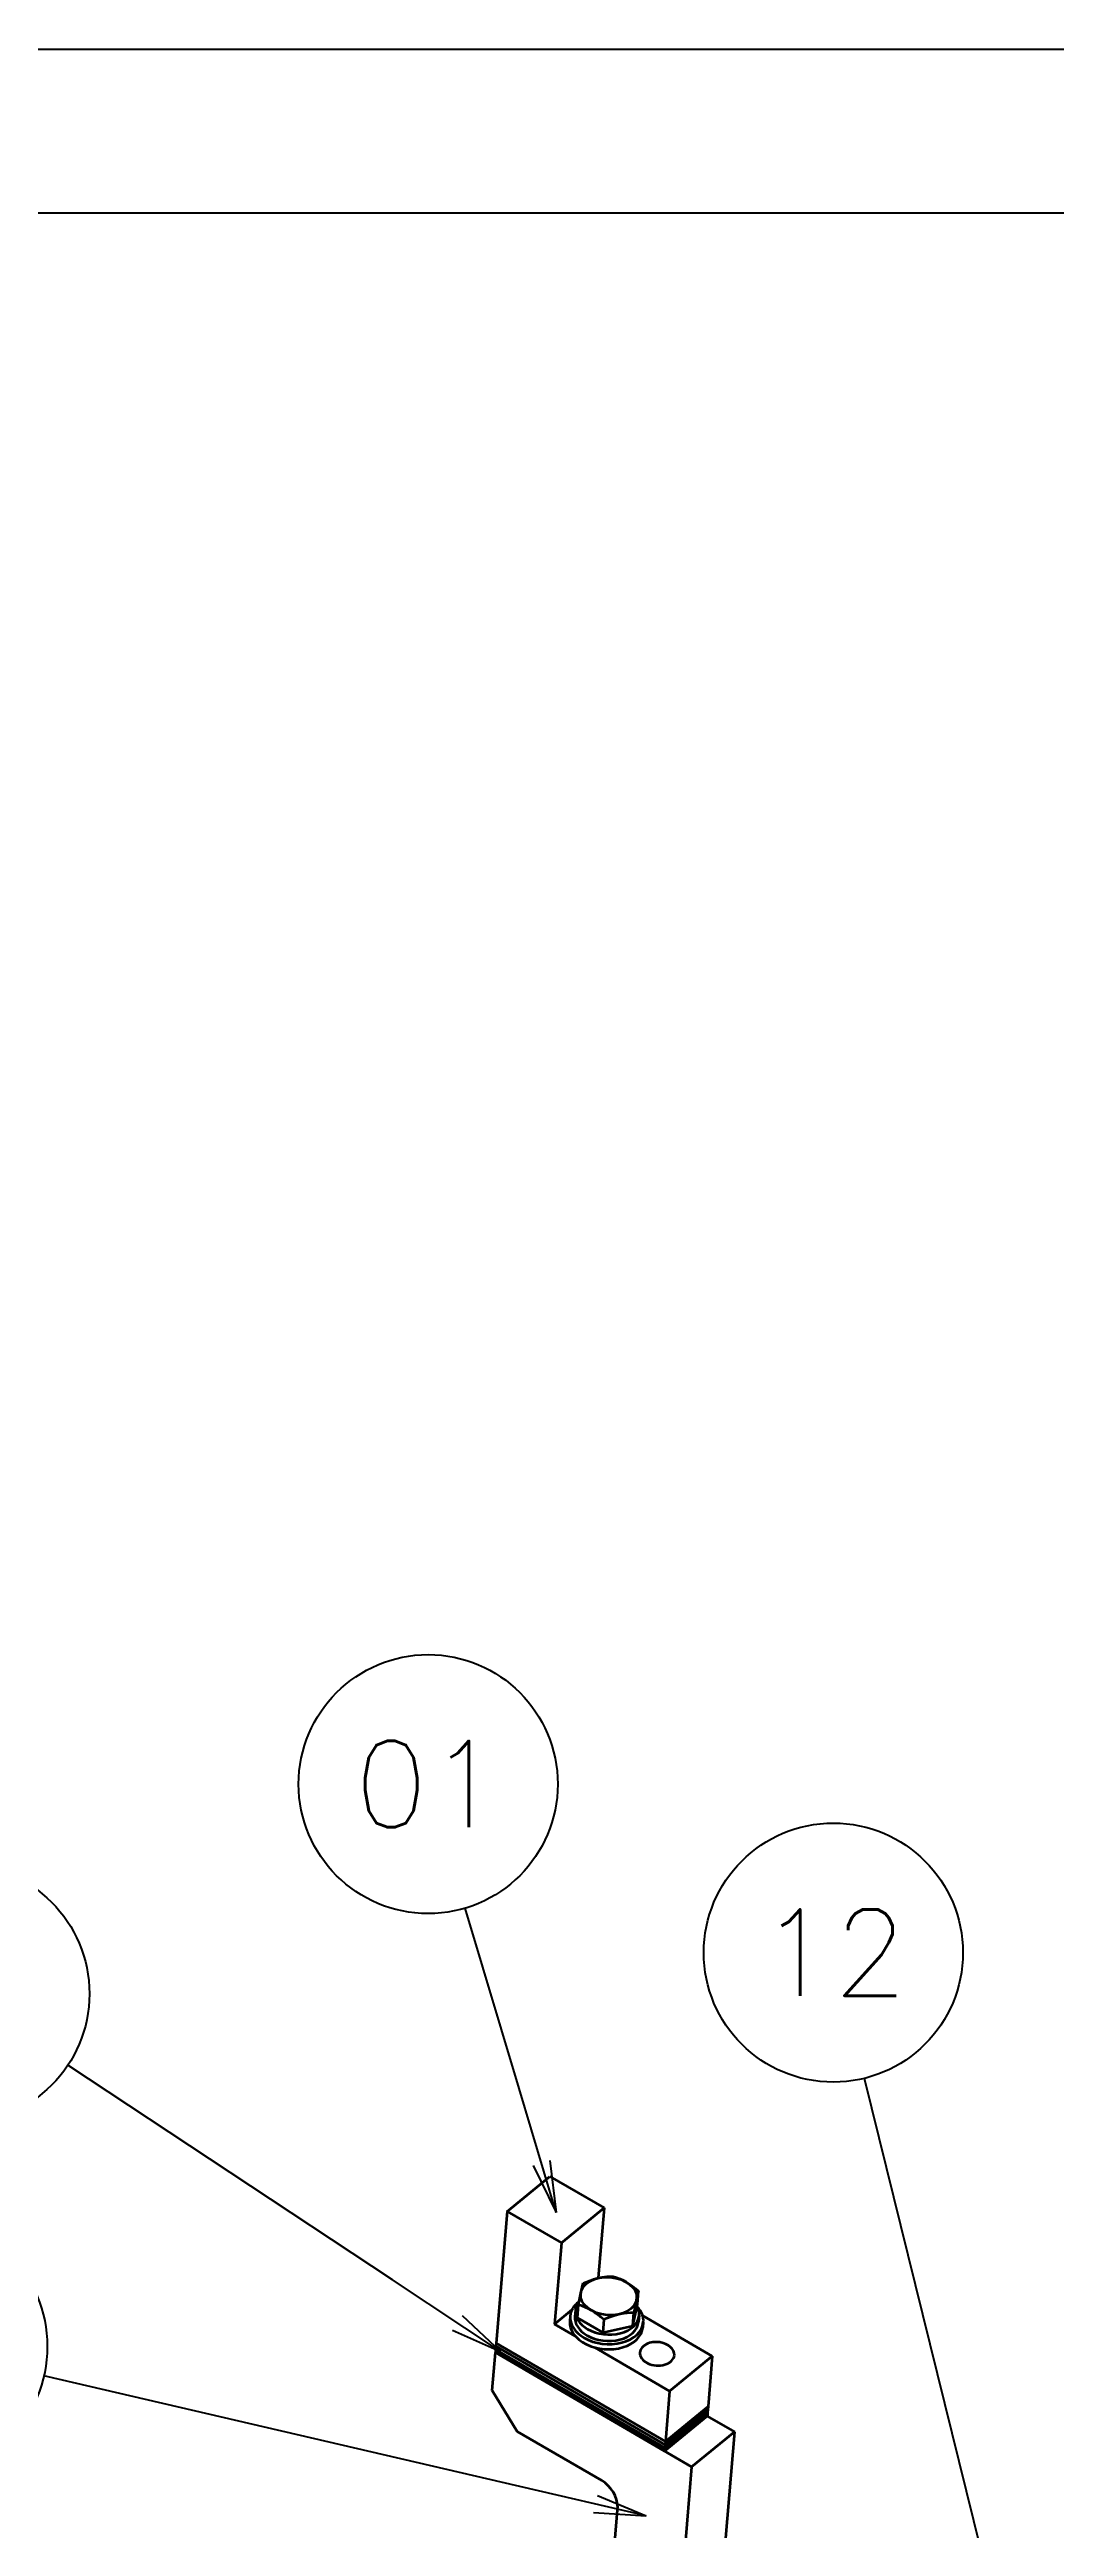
# Model space of a CAD drawing. Header units: millimetres. Extents: x 5606 to 13175, y -3239 to -2051.
# Drawn here: x 6617 to 6849, y -2625 to -2051 of the extents above; entities that cross this region are included whole.
import ezdxf
from ezdxf.enums import TextEntityAlignment as Align

# ---------------------------------------------------------------- set-up
doc = ezdxf.new("R2010")
doc.units = ezdxf.units.MM
doc.layers.add('title_frame', color=7, linetype='Continuous')
doc.layers.add('word_dim', color=253, linetype='Continuous')
doc.styles.get("Standard").update_dxf_attribs({"font": 'romans.shx', "bigfont": 'bigfont.shx'})
doc.dimstyles.new('RS1-4', dxfattribs={"dimscale": 4, "dimtxt": 3.5, "dimasz": 3, "dimexe": 1, "dimexo": 0, "dimgap": 1, "dimtad": 3, "dimdsep": 46, "dimtxsty": 'Standard', "dimblk1": 'OPEN', "dimblk2": 'OPEN', "dimsah": 1, "dimcen": 0, "dimclrd": 256, "dimclre": 256, "dimclrt": 3, "dimadec": 0, "dimazin": 0, "dimtfac": 1, "dimtmove": 0, "dimatfit": 3, "dimldrblk": 'OPEN', "dimfxl": 0, "dimtolj": 1, "dimtzin": 0, "dimarcsym": 0})

# ---------------------------------------------------------------- blocks, each defined once
blk = doc.blocks.new('A$C25B35021')
at = {"color": 7, "lineweight": 35, "ltscale": 0.319559}
for p, q in [((-201.92, 97.1), (-192.04, 105.2)), ((-154.41, 63.59), (-164.29, 55.48)), ((-155.55, 50.06), (-165.43, 41.95)), ((-155.55, 50.06), (-165.43, 41.95)), ((-155.45, 51.16), (-165.34, 43.05)), ((-155.45, 51.16), (-165.34, 43.05))]:
    blk.add_line(p, q, dxfattribs=at)
at = {"color": 7, "lineweight": 35, "ltscale": 0.36289}
blk.add_line((-192.04, 105.2), (-179.49, 97.9), dxfattribs=at)
at = {"color": 7, "lineweight": 35, "ltscale": 0.319558}
for p, q in [((-189.37, 89.79), (-179.49, 97.9)), ((-155.52, 50.42), (-165.4, 42.32)), ((-155.52, 50.42), (-165.4, 42.32))]:
    blk.add_line(p, q, dxfattribs=at)
at = {"color": 7, "lineweight": 35, "ltscale": 0.407461}
blk.add_line((-179.49, 97.9), (-180.86, 81.66), dxfattribs=at)
at = {"color": 7, "lineweight": 35}
for p, q in [((-201.92, 97.1), (-204.48, 66.6)), ((-204.66, 64.4), (-159.19, 37.93)), ((-165.46, 41.58), (-204.66, 64.4)), ((-165.43, 41.95), (-204.63, 64.77)), ((-165.43, 41.95), (-204.63, 64.77)), ((-165.4, 42.32), (-204.6, 65.13)), ((-165.4, 42.32), (-204.6, 65.13)), ((-165.34, 43.05), (-204.54, 65.87)), ((-165.34, 43.05), (-204.54, 65.87)), ((-204.48, 66.6), (-165.27, 43.78)), ((-165.27, 43.78), (-204.48, 66.6)), ((-164.29, 55.48), (-181.64, 65.58)), ((-199.62, 46.12), (-180.01, 34.72)), ((-149.3, 46.04), (-153.29, -1.5)), ((-159.19, 37.93), (-163.17, -9.61)), ((-176.4, 28.78), (-183.15, -51.68))]:
    blk.add_line(p, q, dxfattribs=at)
at = {"color": 7, "lineweight": 35, "ltscale": 0.362892}
blk.add_line((-201.92, 97.1), (-189.37, 89.79), dxfattribs=at)
at = {"color": 7, "lineweight": 35, "ltscale": 0.47157}
blk.add_line((-189.37, 89.79), (-190.95, 71), dxfattribs=at)
at = {"color": 7, "lineweight": 35, "ltscale": 0.075567}
for p, q in [((-185.66, 72.44), (-185.4, 75.45)), ((-171.74, 75.6), (-171.48, 78.61)), ((-179.51, 72.02), (-179.77, 69.01)), ((-172.81, 70.59), (-172.56, 73.6))]:
    blk.add_line(p, q, dxfattribs=at)
at = {"color": 7, "lineweight": 35, "ltscale": 0.127986}
blk.add_line((-172.81, 70.59), (-171.74, 75.6), dxfattribs=at)
at = {"color": 7, "lineweight": 35, "ltscale": 0.131224}
blk.add_line((-190.95, 71), (-186.89, 74.33), dxfattribs=at)
at = {"color": 7, "lineweight": 35, "ltscale": 0.13902}
blk.add_line((-186.15, 68.2), (-190.95, 71), dxfattribs=at)
at = {"color": 7, "lineweight": 35, "ltscale": 0.029358}
for p, q in [((-187.33, 72.83), (-187.42, 71.65)), ((-170.39, 71.4), (-170.48, 70.23))]:
    blk.add_line(p, q, dxfattribs=at)
at = {"color": 7, "lineweight": 35, "ltscale": 0.036698}
for p, q in [((-186.11, 74.2), (-186.23, 72.73)), ((-171.36, 72.96), (-171.48, 71.5))]:
    blk.add_line(p, q, dxfattribs=at)
at = {"color": 7, "lineweight": 35, "ltscale": 0.170408}
blk.add_line((-185.66, 72.44), (-179.77, 69.01), dxfattribs=at)
at = {"color": 7, "lineweight": 35, "ltscale": 0.178329}
blk.add_line((-179.77, 69.01), (-172.81, 70.59), dxfattribs=at)
at = {"color": 7, "lineweight": 35, "ltscale": 0.467537}
blk.add_line((-154.41, 63.59), (-170.57, 73), dxfattribs=at)
at = {"color": 7, "lineweight": 35, "ltscale": 0.220188}
blk.add_line((-205.4, 55.63), (-204.66, 64.4), dxfattribs=at)
at = {"color": 7, "lineweight": 35, "ltscale": 0.009174}
for p, q in [((-204.63, 64.77), (-204.66, 64.4)), ((-155.55, 50.06), (-155.58, 49.69)), ((-155.52, 50.42), (-155.55, 50.06)), ((-165.4, 42.32), (-165.43, 41.95))]:
    blk.add_line(p, q, dxfattribs=at)
at = {"color": 7, "lineweight": 35, "ltscale": 0.009175}
for p, q in [((-204.6, 65.13), (-204.63, 64.77)), ((-165.43, 41.95), (-165.46, 41.58))]:
    blk.add_line(p, q, dxfattribs=at)
at = {"color": 7, "lineweight": 35, "ltscale": 0.018349}
for p, q in [((-204.54, 65.87), (-204.6, 65.13)), ((-204.48, 66.6), (-204.54, 65.87)), ((-155.45, 51.16), (-155.52, 50.42)), ((-165.34, 43.05), (-165.4, 42.32)), ((-165.27, 43.78), (-165.34, 43.05))]:
    blk.add_line(p, q, dxfattribs=at)
at = {"color": 7, "lineweight": 35, "ltscale": 0.293584}
blk.add_line((-154.41, 63.59), (-155.39, 51.89), dxfattribs=at)
at = {"color": 7, "lineweight": 35, "ltscale": 0.278076}
blk.add_line((-205.4, 55.63), (-199.62, 46.12), dxfattribs=at)
at = {"color": 7, "lineweight": 35, "ltscale": 0.293585}
blk.add_line((-164.29, 55.48), (-165.27, 43.78), dxfattribs=at)
at = {"color": 7, "lineweight": 35, "ltscale": 0.31956}
for p, q in [((-155.39, 51.89), (-165.27, 43.78)), ((-155.39, 51.89), (-165.27, 43.78)), ((-155.58, 49.69), (-165.46, 41.58)), ((-159.19, 37.93), (-149.3, 46.04))]:
    blk.add_line(p, q, dxfattribs=at)
at = {"color": 7, "lineweight": 35, "ltscale": 0.01835}
blk.add_line((-155.39, 51.89), (-155.45, 51.16), dxfattribs=at)
at = {"color": 7, "lineweight": 35, "ltscale": 0.181444}
blk.add_line((-155.58, 49.69), (-149.3, 46.04), dxfattribs=at)
at = {"color": 7, "lineweight": 35}
for points in [[(-185.4, 75.45), (-184.87, 78.18), (-184.33, 80.45)], [(-184.33, 80.45), (-182.72, 81.11), (-181.9, 81.38), (-181.09, 81.61), (-179.93, 81.84), (-178.79, 81.98), (-177.37, 82.04)], [(-177.37, 82.04), (-176.58, 81.77), (-175.78, 81.45), (-175.09, 81.13), (-174.39, 80.75)], [(-174.39, 80.75), (-173.65, 80.28), (-172.91, 79.77), (-172.19, 79.2), (-171.48, 78.61)], [(-182.42, 74.16), (-183.12, 74.54), (-183.81, 74.86), (-184.61, 75.18), (-185.4, 75.45)], [(-171.48, 78.61), (-171.94, 76.72), (-172.56, 73.6)], [(-179.51, 72.02), (-180.22, 72.62), (-180.94, 73.18), (-181.68, 73.7), (-182.42, 74.16)], [(-172.56, 73.6), (-173.33, 73.59), (-174.12, 73.53), (-174.92, 73.44), (-175.73, 73.29), (-176.89, 73), (-178.05, 72.62), (-179.51, 72.02)]]:
    blk.add_lwpolyline(points, dxfattribs=at)
for centre, major_axis, ratio, start_param, end_param in [((-178.41, 77.45), (-6.48, 0.54), 0.679191, 4.102096402420749, 10.38528170959441), ((-178.86, 72.11), (-8.47, 0.71), 0.679191, 5.636427, 6.283173), ((-178.73, 73.58), (7.37, -0.62), 0.679191, 2.711109, 3.14158), ((-178.73, 73.58), (7.37, -0.62), 0.679191, 6.283173, 6.709437), ((-178.86, 72.11), (-8.47, 0.71), 0.679191, 3.14158, 3.787937), ((-178.95, 70.94), (-8.47, 0.71), 0.679191, 6.283173, 9.424766), ((-178.86, 72.11), (-8.47, 0.71), 0.679191, 6.283173, 7.243689), ((-178.86, 72.11), (-7.37, 0.62), 0.679191, 6.283173, 7.243689), ((-178.73, 73.58), (7.37, -0.62), 0.679191, 3.14158, 4.102096), ((-178.86, 72.11), (-8.47, 0.71), 0.679191, 0.960504, 3.14158), ((-178.86, 72.11), (-7.37, 0.62), 0.679191, 0.960504, 3.14158), ((-178.73, 73.58), (7.37, -0.62), 0.679191, 4.102096, 6.283173), ((-167.19, 64.1), (3.99, -0.33), 0.679191, 3.141627, 6.28322), ((-167.19, 64.1), (3.99, -0.33), 0.679191, 1.460504, 3.141627), ((-167.19, 64.1), (3.99, -0.33), 0.679191, 0.000035, 1.460504), ((-180.32, 31.06), (3.17, -3.87), 0.601467, 0.554507, 2.125303)]:
    blk.add_ellipse(centre, major_axis=major_axis, ratio=ratio, start_param=start_param, end_param=end_param, dxfattribs=at)
blk = doc.blocks.new('aa1')
for p, q in [((0, 0), (-1, 0)), ((-0.4, 0.067), (0, 0)), ((-0.4, -0.067), (0, 0))]:
    blk.add_line(p, q)
blk = doc.blocks.new('aa2')
blk.add_circle((0, 0), 1)
blk = doc.blocks.new('*D268')
at = {"layer": 'DEFPOINTS', "color": 0, "linetype": 'Continuous', "ltscale": 2}
for p in [(6704.91, -2453), (6704.91, -2453), (6734.56, -2552.24)]:
    blk.add_point(p, dxfattribs=at)
at = {"layer": 'word_dim', "linetype": 'Continuous', "lineweight": -2, "ltscale": 2}
blk.add_line((6725.97, -2523.49), (6713.5, -2481.74), dxfattribs=at)
at = {"layer": 'word_dim', "linetype": 'Continuous', "lineweight": -2, "ltscale": 2, "xscale": 30, "yscale": 30, "zscale": 30}
for name, p, rotation in [('aa2', (6704.91, -2453), 106.6352404666087), ('aa1', (6734.56, -2552.24), 286.6352404666087)]:
    blk.add_blockref(name, p, dxfattribs=dict(at, rotation=rotation))
at = {"layer": 'word_dim', "color": 3, "linetype": 'Continuous', "ltscale": 2, "insert": (6719.74, -2502.62), "char_height": 0.000004, "attachment_point": 5, "rotation": 286.63524}
blk.add_mtext('\\A1;103.58', dxfattribs=at)
blk = doc.blocks.new('_Open')
at = {"color": 0, "lineweight": -2}
for p, q in [((-1, 0.167), (0, 0)), ((-1, -0.167), (0, 0)), ((0, 0), (-1, 0))]:
    blk.add_line(p, q, dxfattribs=at)
blk = doc.blocks.new('*D273')
at = {"layer": 'DEFPOINTS', "color": 0, "linetype": 'Continuous', "ltscale": 2}
for p in [(6586.7, -2583.29), (6586.7, -2583.29), (6755.36, -2622.5)]:
    blk.add_point(p, dxfattribs=at)
at = {"layer": 'word_dim', "linetype": 'Continuous', "lineweight": -2, "ltscale": 2}
blk.add_line((6726.14, -2615.71), (6615.92, -2590.09), dxfattribs=at)
at = {"layer": 'word_dim', "linetype": 'Continuous', "lineweight": -2, "ltscale": 2, "xscale": 30, "yscale": 30, "zscale": 30}
for name, p, rotation in [('aa2', (6586.7, -2583.29), 166.9129441379922), ('aa1', (6755.36, -2622.5), 346.9129441379922)]:
    blk.add_blockref(name, p, dxfattribs=dict(at, rotation=rotation))
at = {"layer": 'word_dim', "color": 3, "linetype": 'Continuous', "ltscale": 2, "insert": (6671.03, -2602.9), "char_height": 0.000004, "attachment_point": 5, "rotation": 346.91294}
blk.add_mtext('\\A1;173.16', dxfattribs=at)
blk = doc.blocks.new('*D279')
at = {"layer": 'DEFPOINTS', "color": 0, "linetype": 'Continuous', "ltscale": 2}
for p in [(6798.75, -2492.04), (6798.75, -2492.04), (6847.36, -2688.65)]:
    blk.add_point(p, dxfattribs=at)
at = {"layer": 'word_dim', "linetype": 'Continuous', "lineweight": -2, "ltscale": 2}
blk.add_line((6840.16, -2659.53), (6805.95, -2521.17), dxfattribs=at)
at = {"layer": 'word_dim', "linetype": 'Continuous', "lineweight": -2, "ltscale": 2, "xscale": 30, "yscale": 30, "zscale": 30}
for name, p, rotation in [('aa2', (6798.75, -2492.04), 103.8866954828847), ('aa1', (6847.36, -2688.65), 283.8866954828847)]:
    blk.add_blockref(name, p, dxfattribs=dict(at, rotation=rotation))
at = {"layer": 'word_dim', "color": 3, "linetype": 'Continuous', "ltscale": 2, "insert": (6823.05, -2590.35), "char_height": 0.000004, "attachment_point": 5, "rotation": 283.8867}
blk.add_mtext('\\A1;202.53', dxfattribs=at)
blk = doc.blocks.new('*D280')
at = {"layer": 'DEFPOINTS', "color": 0, "linetype": 'Continuous', "ltscale": 2}
for p in [(6596.45, -2501.56), (6596.45, -2501.56), (6721.66, -2584.42)]:
    blk.add_point(p, dxfattribs=at)
at = {"layer": 'word_dim', "linetype": 'Continuous', "lineweight": -2, "ltscale": 2}
blk.add_line((6696.64, -2567.86), (6621.47, -2518.11), dxfattribs=at)
at = {"layer": 'word_dim', "linetype": 'Continuous', "lineweight": -2, "ltscale": 2, "xscale": 30, "yscale": 30, "zscale": 30}
for name, p, rotation in [('aa2', (6596.45, -2501.56), 146.5032219106245), ('aa1', (6721.66, -2584.42), 326.5032219106245)]:
    blk.add_blockref(name, p, dxfattribs=dict(at, rotation=rotation))
at = {"layer": 'word_dim', "color": 3, "linetype": 'Continuous', "ltscale": 2, "insert": (6659.05, -2542.99), "char_height": 0.000004, "attachment_point": 5, "rotation": 326.50322}
blk.add_mtext('\\A1;150.14', dxfattribs=at)

msp = doc.modelspace()

# ---------------------------------------------------------------- linework, layer by layer
at = {"layer": 'title_frame', "color": 4}
msp.add_lwpolyline([(7285.649, -2051.193), (5605.649, -2051.193), (5605.649, -3239.193), (7285.649, -3239.193)], close=True, dxfattribs=at)
at = {"layer": 'title_frame'}
msp.add_lwpolyline([(5646.949, -2089.043), (7244.349, -2089.043), (7244.349, -3201.343), (5646.949, -3201.343)], close=True, dxfattribs=at)

# ---------------------------------------------------------------- block references
at = {"layer": 'word_dim', "linetype": 'Continuous', "ltscale": 2}
msp.add_blockref('A$C25B35021', (6925.123, -2649.07), dxfattribs=at)

# ---------------------------------------------------------------- texts
at = {"layer": 'word_dim', "color": 3, "linetype": 'Continuous', "ltscale": 2}
for s, p in [('01', (6704.911, -2452.997)), ('12', (6798.75, -2492.044))]:
    msp.add_text(s, height=20, dxfattribs=at).set_placement(p, align=Align.MIDDLE_CENTER)

# ---------------------------------------------------------------- dimensions: what is measured, and where the dimension line sits
for p1, p2, picture, middle in [((6734.563, -2552.239), (6704.911, -2452.997), '*D268', (6719.737, -2502.618)), ((6847.358, -2688.655), (6798.75, -2492.044), '*D279', (6823.054, -2590.349)), ((6721.657, -2584.419), (6596.449, -2501.556), '*D280', (6659.053, -2542.988)), ((6755.359, -2622.503), (6586.699, -2583.295), '*D273', (6671.029, -2602.899))]:
    dim = msp.add_aligned_dim(p1=p1, p2=p2, distance=0, dimstyle='RS1-4', override={"dimtxt": 1e-06, "dimasz": 7.5, "dimgap": 0, "dimblk1": 'aa1', "dimblk2": 'aa2', "dimse1": 1, "dimse2": 1}, dxfattribs=at)
    dim.commit()
    dim.dimension.update_dxf_attribs({"geometry": picture, "text_midpoint": middle})

doc.saveas('drawing.dxf')
